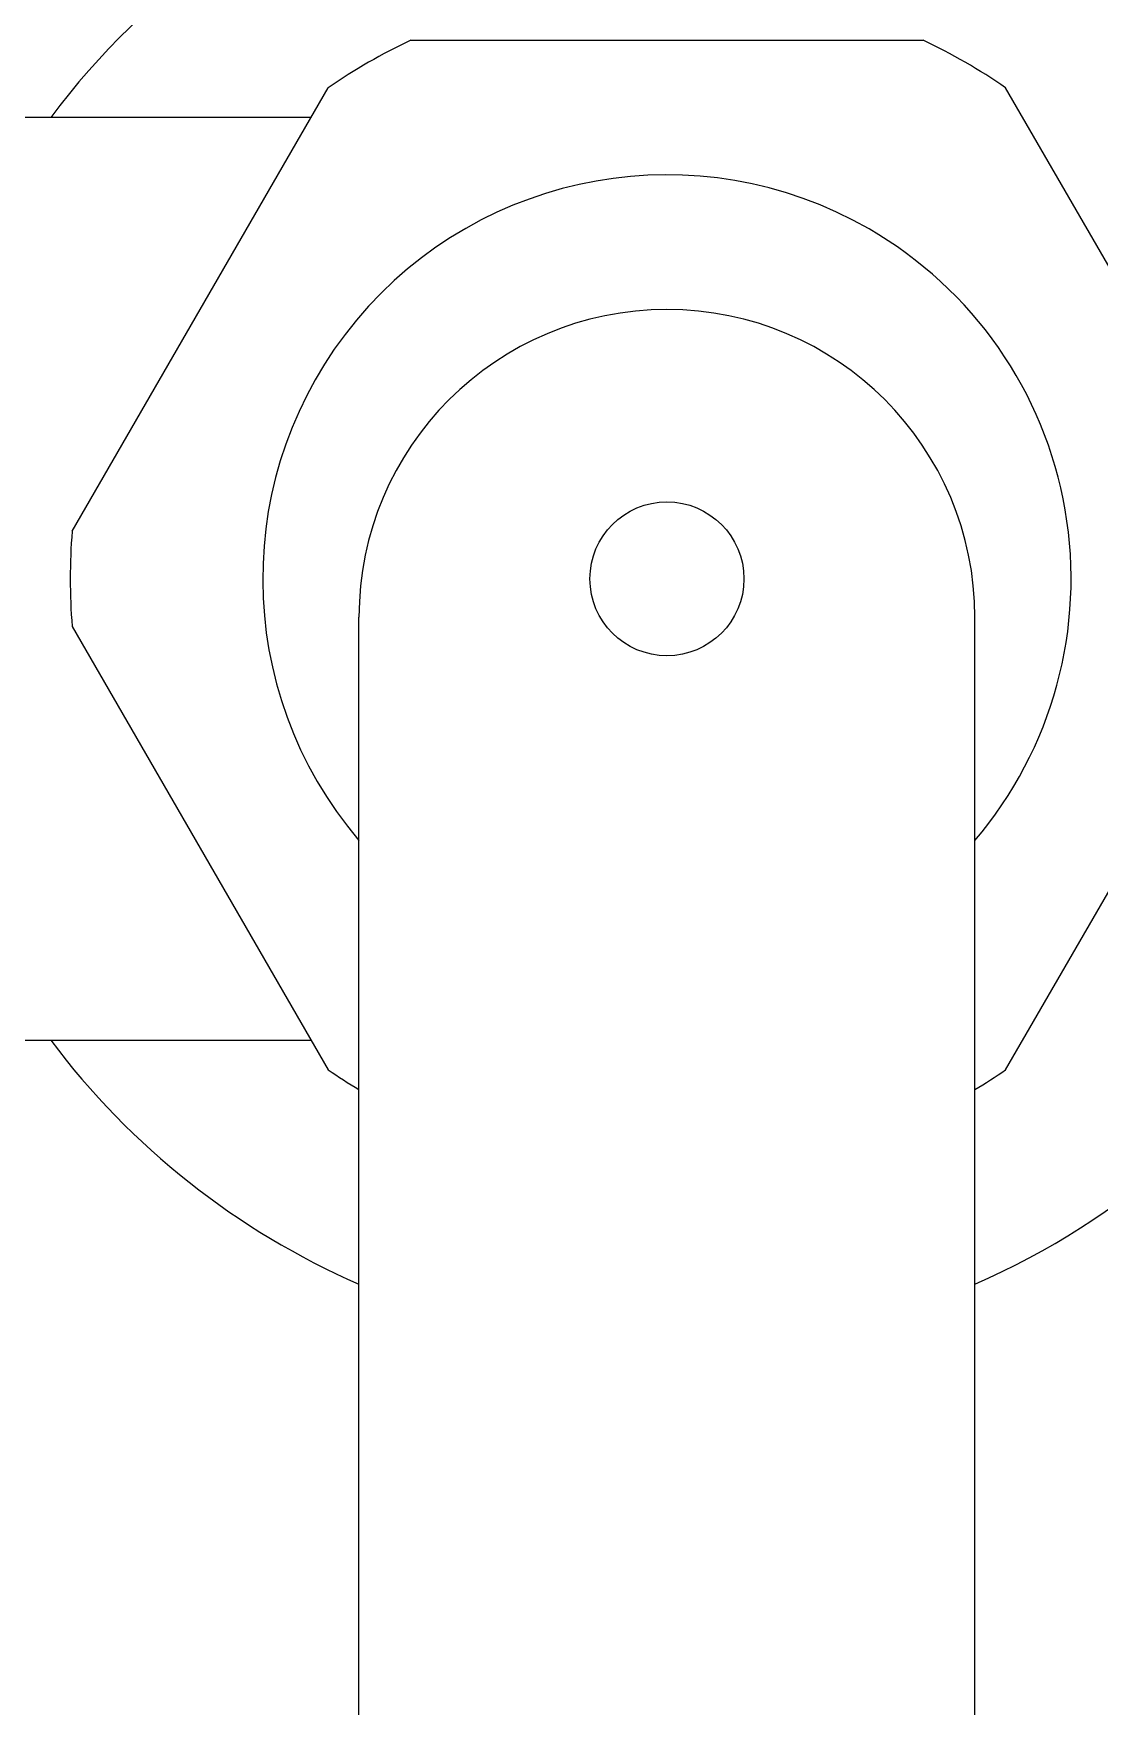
# Model space of a CAD drawing. Extents: x -120222 to -41942, y -19134 to 30932.
# Drawn here: x -78454.91 to -78427.22, y 10632.91 to 10676.39 of the extents above; entities that cross this region are included whole.
import ezdxf

# ---------------------------------------------------------------- set-up
doc = ezdxf.new("R2010")
doc.units = 0
doc.header["$LTSCALE"] = 150
doc.header["$MEASUREMENT"] = 0
doc.layers.get('0').update_dxf_attribs({"linetype": 'CONTINUOUS'})
doc.layers.add('____-568', color=7, linetype='CONTINUOUS')
doc.styles.get("Standard").update_dxf_attribs({"font": 'txt', "bigfont": 'BIGFONT.SHX'})

# ---------------------------------------------------------------- blocks, each defined once
blk = doc.blocks.new('____-179')
at = {"color": 1, "linetype": 'Continuous'}
blk.add_circle((-84873.558, 6111.519), 40, dxfattribs=at)
at = {"color": 0, "flags": 1}
for tag in ['FMK_ELEC60HZ_LPG_NOTICE', 'FMK_ELEC50HZ_GAS_NOTICE', 'FMK_FACILITY_SYMBOL']:
    blk.add_attdef(tag, (-84933.558, 6051.519), '', height=0.18, dxfattribs=at)
blk = doc.blocks.new('____-182')
at = {"color": 1, "linetype": 'Continuous'}
for p, q in [((-84880.21, 6127.519), (-84866.906, 6127.519)), ((-84889.009, 6114.758), (-84882.357, 6126.28)), ((-84858.108, 6114.758), (-84864.76, 6126.28)), ((-84898.71, 6125.519), (-84882.796, 6125.519)), ((-84889.009, 6112.28), (-84882.357, 6100.758)), ((-84881.558, 5942.517), (-84881.558, 6112.519)), ((-84865.558, 5942.517), (-84865.558, 6112.519)), ((-84864.76, 6100.758), (-84858.108, 6112.28)), ((-84882.796, 6101.519), (-84898.71, 6101.519))]:
    blk.add_line(p, q, dxfattribs=at)
blk.add_circle((-84873.558, 6113.519), 2, dxfattribs=at)
for centre, radius, start, end in [((-84873.558, 6113.519), 20, 293.5782, 143.1536), ((-84873.558, 6113.519), 15.5, 115.4146, 124.5854), ((-84873.558, 6113.519), 15.5, 55.4146, 64.5854), ((-84873.558, 6113.519), 10.5, 60, 220.3676), ((-84873.558, 6113.519), 10.5, 319.6324, 60), ((-84873.558, 6112.519), 8, 0, 180), ((-84873.558, 6113.519), 15.5, 175.4146, 184.5854), ((-84873.558, 6113.519), 20, 216.8464, 246.4218), ((-84873.558, 6113.519), 15.5, 235.4146, 238.927), ((-84873.558, 6113.519), 15.5, 301.073, 304.5854)]:
    blk.add_arc(centre, radius, start, end, dxfattribs=at)
blk = doc.blocks.new('____-186')
at = {"color": 1}
for name in ['____-179', '____-182']:
    blk.add_blockref(name, (0, 0), dxfattribs=at)

msp = doc.modelspace()

# ---------------------------------------------------------------- block references
at = {"layer": '____-568', "color": 0}
msp.add_blockref('____-186', (6435.10495, 4548.69799), dxfattribs=at)

doc.saveas('drawing.dxf')
